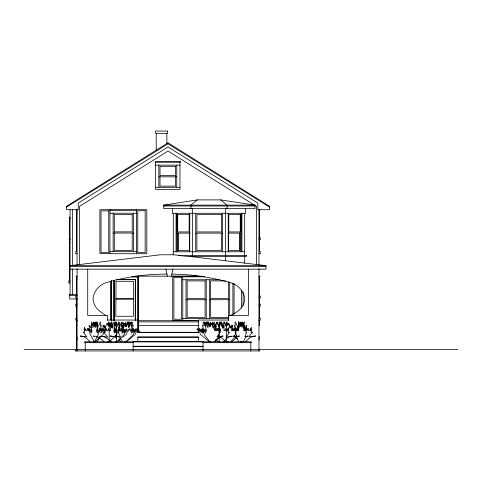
<?xml version="1.0" encoding="UTF-8"?>
<svg xmlns="http://www.w3.org/2000/svg" width="482" height="482" viewBox="0 0 482 482"><rect width="100%" height="100%" fill="white"/><g stroke="black" fill="none" stroke-linecap="round" stroke-linejoin="round"><path stroke-width="0.72" d="M95.213 341.943L94.117 341.244L90.134 334.43L89.67 332.068L88.417 329.272L88.501 328.507L91.411 333.17L90.628 329.429L91.02 329.266L91.972 331.465L91.11 326.187L91.116 325.416L91.586 326.025L91.598 321.801L93.014 327.856L93.339 321.904L94.611 326.808L94.858 322.566L95.177 325.097L95.659 323.386L96.141 325.844M209.001 325.223L209.965 326.808L210.273 322.566L210.935 325.097L211.929 323.386L213.767 328.103M241.482 325.748L241.108 326.808L240.867 322.566L240.548 325.097L240.066 323.386L239.18 328.103L238.21 325.055L238.367 330.501L237.963 330.532L237.234 328.236L237.228 330.785L236.499 330.049L235.686 327.561L236.252 330.857L235.517 329.339L235.837 332.261L235.427 332.49L235.102 332.122L237.054 336.906L233.439 336.014L235.168 336.466L236.969 338.497L238.68 341.714M238.289 326.187L238.289 325.416M115.939 298.346L115.819 316.27L133.544 316.27L133.544 281.289L116.054 281.289L115.939 298.346L133.544 298.346M97.454 326.543L97.509 325.055L97.189 326.296M240.06 324.874L240.241 321.904L240.759 324.585M100.123 330.507L100.202 329.339M129.634 326.025L129.929 323.512L129.622 321.801L128.917 324.326M206.724 324.874L207.14 321.904L208.375 324.585M244.302 328.134L244.609 325.416L244.133 326.025L244.127 321.801L243.579 324.326M93.876 325.097L94.159 322.566L94.617 326.808M217.014 323.067L217.153 322.109L219.298 327.013L219.708 322.777L220.045 324.332M224.353 322.856L224.485 321.904L226.63 326.808L227.04 322.566L227.727 325.097L228.757 323.386L230.661 328.103M238.337 330.507L238.506 329.339L236.939 330.857L238.144 327.561L236.409 330.049M207.64 322.856L207.778 321.904L208.598 323.952M209.965 324.29L210.381 322.566L210.929 325.097L211.755 323.386L213.285 328.103L214.942 325.055L214.677 330.501L215.376 330.532L216.623 328.236L216.635 330.785L217.894 330.049L219.286 327.561L218.316 330.857L219.575 329.339L219.027 332.261L219.732 332.49L220.292 332.122L216.936 336.906L223.154 336.014L220.178 336.466L217.081 338.497L214.141 341.714M123.29 324.567L123.79 323.386L124.784 325.097L125.344 322.566L125.76 326.808L127.947 321.904L128.507 327.856L130.941 321.801L131.357 323.512L130.959 326.025L131.773 325.416L131.779 326.187L130.303 331.465L131.929 329.266L132.61 329.429L131.267 333.17L136.261 328.507L136.406 329.272L134.261 332.068L133.46 334.43L126.609 341.244L125.356 341.708M234.842 330.785L234.83 328.236L233.27 330.532M241.904 323.952L242.38 321.904L242.585 324.874M93.857 324.121L94.159 322.566L94.37 326.808L95.484 321.904L95.767 327.856L97.009 321.801L97.021 326.025L97.436 325.416L97.436 326.187L96.683 331.465L97.515 329.266L97.858 329.429L97.177 333.17L99.72 328.507L99.792 329.272L98.292 334.43L94.803 341.244L93.845 341.943M115.813 325.398L116.186 323.512L115.662 321.801L114.493 324.326M171.447 276.174L172.905 269.173M125.115 324.121L125.447 322.566L125.947 326.808L127.103 325.223M221.136 323.512L221.545 321.801L223.136 326.085M91.267 327.121L90.959 328.103L89.122 325.055L89.417 330.501L88.646 330.532L87.266 328.236L87.26 330.785L85.868 330.049L84.338 327.561L85.404 330.857L84.013 329.339L84.621 332.261L83.844 332.49L83.223 332.122L86.929 336.906L80.066 336.014L83.35 336.466L86.766 338.497L90.014 341.714M131.905 330.092L133.195 326.187L133.189 325.416L132.213 326.025L132.689 323.512L132.189 321.801L131.056 324.326M122.705 330.303L124.043 326.392L124.043 325.627L123.024 326.236L123.519 323.717L123 322.006L121.826 324.537M220.491 329.11L219.828 330.857L220.497 329.899M92.183 324.567L92.64 323.386L93.098 324.338M127.35 324.585L128.58 321.904L129.254 326.892M110.396 325.223L111.926 321.904L112.541 326.218M118.247 324.163L119.265 322.109L119.964 327.103M113.264 326.049L112.396 328.314L110.324 325.266L110.661 330.712L109.788 330.742L108.227 328.447L108.221 330.995L106.649 330.26L104.913 327.772L106.118 331.062L104.552 329.543M243.476 341.714L244.977 338.497L246.555 336.466L248.067 336.014L244.904 336.906L246.615 332.122L245.965 332.261L246.248 329.339L245.603 330.857L246.097 327.561L245.392 330.049L244.748 330.785L244.742 328.236L244.109 330.532L243.753 330.501L243.886 325.055L243.042 328.103L242.265 323.386L241.844 325.097L241.566 322.566L241.108 326.808M246.682 330.471L247.218 328.507L245.971 330.76M97.039 341.714L99.654 337.484M214.767 326.917L215.767 325.055L215.448 330.501M220.907 324.549L221.425 323.597L222.973 327.326M231.354 327.543L232.734 325.055L232.402 330.501M219.316 330.049L219.985 328.899M242.169 325.097L243.085 323.386L244.766 328.103L246.597 325.055L246.302 330.501L247.073 330.532L248.453 328.236L248.465 330.785L249.851 330.049L251.387 327.561L250.321 330.857L251.706 329.339L251.104 332.261L251.881 332.49L252.502 332.122L248.796 336.906L255.659 336.014L252.375 336.466L248.959 338.497L245.712 341.714M132.899 331.996L134.195 329.429L133.375 329.266L131.905 330.995M216.659 329.959L217.792 328.236L217.966 329.808M123.741 332.206L125.085 329.64L124.236 329.477L122.711 331.206M132.893 330.471L133.297 329.875M94.972 326.278L97.027 321.904L97.653 327.856L100.334 321.801L100.792 323.512L100.358 326.025L101.256 325.416L101.256 326.187L99.629 331.465L101.425 329.266L102.178 329.429L100.696 333.17L106.209 328.507L106.365 329.272L103.998 332.068L103.112 334.43L95.556 341.244L93.478 341.943M132.387 330.2L133.586 328.507L133.695 329.272M235.945 333.466L233.475 336.906L239.578 336.014L236.656 336.466L233.619 338.497L230.727 341.714M109.998 325.748L109.203 326.808L109.197 324.29L108.679 322.566L108.143 325.097L107.329 323.386M117.337 325.959L116.536 327.013L116.536 324.5L116.017 322.777L115.331 325.308L114.818 324.549M219.051 335.9L218.165 336.906L220.401 336.641M223.395 341.925L226.281 338.701L229.318 336.677L232.24 336.225L226.136 337.111L229.432 332.333L228.884 332.701L228.191 332.472L228.727 329.543L227.492 331.062L228.444 327.772L227.076 330.26L225.841 330.995L225.835 328.447L224.606 330.742L223.919 330.712L224.184 325.266L222.551 328.314L221.057 323.597M235.216 336.906L236.59 335.4M214.797 341.714L218.34 338.497L220.822 337.141M224.389 341.925L225.437 341.003M231.728 341.714L236.686 337.822M120.916 338.689L117.596 341.455L115.584 342.051M122.573 337.31L126.139 334.641L127.14 332.279L129.815 329.483L129.64 328.718L124.26 332.96M197.325 199.885L163.735 205.133L163.735 208.628L254.978 208.628L254.978 205.133L220.648 199.885L197.325 199.885L190.914 205.133L190.914 208.628M134.05 332.339L138.593 328.507L138.762 329.272L136.183 332.068L135.219 334.43L126.971 341.244L124.38 342.039M240.506 341.943L241.603 341.244M124.705 342.081L126.392 341.244M108.076 341.943L109.926 341.244L116.65 334.43L117.433 332.068L119.542 329.272L119.403 328.507L114.499 333.17L115.819 329.429L115.15 329.266L113.547 331.465L114.999 326.187L114.993 325.416L114.198 326.025L114.583 323.512L114.174 321.801L111.788 327.856L111.234 321.904L109.089 326.808L108.679 322.566L107.998 325.097L106.962 323.386L105.064 328.103L102.991 325.055L103.323 330.501L102.455 330.532L100.895 328.236L100.883 330.785L99.31 330.049M116.029 341.919L117.259 341.455L123.982 334.641L124.772 332.279L126.874 329.483L126.736 328.718L121.832 333.381L123.151 329.64L122.482 329.477L120.886 331.676L122.338 326.392L122.332 325.627L121.53 326.236L121.922 323.717L121.512 322.006L119.126 328.067L118.572 322.109L116.427 327.013L116.017 322.777L115.481 325.308L114.668 323.597M107.576 342.039L110.258 341.244M97.021 332.49L97.9 332.261L97.213 329.339M234.294 329.266L233.541 329.429L233.692 330.212M235.861 336.828L237.15 336.683M166.917 274.023L154.421 274.397A228.95 228.95 0 0 0 113.873 280.5L106.89 282.428A19.34 19.34 0 0 0 93.032 297.997L93.189 300.334A16.689 16.689 0 0 0 99.503 311.047L105.642 315.379M155.638 165.157L179.979 165.157M158.843 176.816L176.767 176.816M155.638 187.311L179.979 187.311M163.735 205.133L254.978 205.133M163.735 206.007L254.978 206.007M66.582 207.085L168.025 143.841L269.462 207.085M77.078 210.291L76.204 210.291L76.204 209.712M109.926 210.291L136.599 210.291M258.967 210.291L259.846 210.291L259.846 209.712M76.638 213.207L77.078 213.207M109.926 213.207L136.599 213.207M258.967 213.207L259.406 213.207M189.378 214.46L177.503 214.46L177.503 231.95L189.378 231.95M228.589 214.46L240.47 214.46L240.47 231.95L228.589 231.95M70.083 217.219L69.203 217.219L69.203 217.804L70.083 217.804M70.083 219.28L69.643 219.28L69.643 239.006M69.643 222.467L69.498 217.804M113.131 233.029L133.394 233.029M190.173 233.113L176.49 233.113L176.49 213.291M195.722 233.113L222.539 233.113M228.155 233.113L241.476 233.113L241.476 213.291M258.967 237.692L260.28 237.692L260.28 239.735L258.967 239.735M70.083 239.006L69.203 239.006L69.203 239.59L70.083 239.59M69.643 242.506L70.083 242.506M189.818 250.604L177.936 250.604L177.936 233.113M228.155 250.604L240.03 250.604L240.03 233.113M77.078 251.688L75.764 251.688L75.764 253.725L77.078 253.725M109.926 251.688L136.599 251.688M173.279 251.773L244.693 251.773M258.967 251.688L260.28 251.688L260.28 253.725L258.967 253.725M109.926 253.58L99.87 253.58L99.87 209.712L146.799 209.712L146.799 253.725L109.926 253.725L109.926 209.712M180.557 255.514L173.279 254.773L160.428 254.773L70.083 265.678L265.968 265.678L265.968 269.173L70.083 269.173M190.089 256.478L265.968 265.678M70.083 266.552L265.968 266.552M77.078 276.174L76.204 276.174L76.204 276.752L77.078 276.752M134.96 276.174L197.807 276.174M258.967 276.174L259.846 276.174L259.846 276.752L258.967 276.752M200.741 276.252L172.725 276.252L172.725 320.416L182.786 320.416M131.99 276.752L138.063 276.752L138.063 330.971M182.786 276.837L204.482 276.837M131.99 276.903L137.912 276.903M116.891 279.397L135.436 279.397L135.436 320.506M116.999 279.542L135.291 279.542L135.231 320.566M76.638 279.668L77.078 279.668M117.24 279.668L135.231 279.668M258.967 279.668L259.406 279.668M182.786 279.753L219.202 279.753M70.083 280.982L68.769 280.982L68.769 283.024L70.083 283.024M225.552 280.916L210.616 280.916L210.616 298.551L228.54 298.551L228.54 281.651M77.078 294.303L69.354 294.303L69.354 295.466L77.078 295.466M77.078 295.99L75.764 295.99L75.764 298.033L77.078 298.033M258.967 295.99L260.28 295.99L260.28 298.033L258.967 298.033M77.078 298.967L69.643 298.967L69.643 295.466M115.933 299.22L133.544 299.22M77.078 299.491L76.204 299.491L76.204 300.075L77.078 300.075M185.992 299.72L206.242 299.72M209.453 299.72L229.703 299.72M76.638 302.991L77.078 302.991M77.078 304.154L75.764 304.154L75.764 306.197L77.078 306.197M258.967 304.154L260.28 304.154L260.28 306.197L258.967 306.197M77.078 318.144L75.764 318.144L75.764 320.187L77.078 320.187M258.967 318.144L260.28 318.144L260.28 320.187L258.967 320.187M182.786 318.518L228.956 318.518M107.576 320.042L137.888 320.042M228.655 320.042L198.337 320.042L198.337 332.574L137.888 332.574L137.912 276.752M198.494 320.56L182.786 320.56L182.786 276.252M77.078 320.705L76.349 320.705L76.349 321.874L77.078 321.874M138.647 320.705L198.512 320.705M258.967 320.705L259.696 320.705L259.696 321.874L258.967 321.874M138.647 321.874L198.512 321.874M76.638 325.368L77.078 325.368M138.647 325.368L198.512 325.368M258.967 325.368L259.406 325.368L259.406 321.874M137.593 330.971L139.81 330.971L139.81 332.285M137.593 332.285L198.349 332.285M137.804 337.243L198.337 337.243M77.078 339.864L76.783 336.364M258.967 339.864L259.262 336.364M133.14 341.804L84.603 341.804L84.603 342.678L133.14 342.678M203 341.804L251.387 341.804L251.387 342.678L203 342.678M133.14 341.907L203 341.907M133.14 346.275L203 346.275M133.14 346.57L203 346.57M77.078 349.191L76.493 349.191L76.493 350.938M258.967 349.191L259.551 349.191L259.551 350.938L75.325 350.938L75.325 349.631L77.078 349.631M24.1 349.558L457.9 349.558M171.881 274.101L181.768 274.397A228.95 228.95 0 0 1 222.347 280.5L230.92 282.874A19.593 19.593 0 0 1 244.778 297.997A15.701 15.701 0 0 1 237.861 311.053A28.577 28.577 0 0 1 230.547 315.379M93.4 336.093L95.34 336.316M96.641 336.46L97.93 336.611M99.22 336.755L100.509 336.906M116.813 336.816L110.071 336.014L113.656 336.466M93.49 336.105L94.978 336.285M228.143 342.039L225.462 341.244L218.274 335.261M220.135 342.051L218.123 341.455L215.912 339.611M210.694 341.84L208.748 341.244L200.506 334.43L199.542 332.068L196.957 329.272L197.132 328.507L203.145 333.17L201.524 329.429L202.344 329.266L204.308 331.465L202.53 326.187L202.53 325.416L203.512 326.025L203.036 323.512L203.537 321.801L205.483 326.085M236.222 332.49L235.529 332.261L236.066 329.339L234.83 330.857L235.782 327.561L234.415 330.049L233.18 330.785L233.168 328.236L231.944 330.532L231.258 330.501L231.523 325.055L229.89 328.103L228.396 323.386L227.582 325.097L227.04 322.566L226.528 324.29L226.522 326.808L223.793 321.904L223.094 327.856L220.057 321.801L219.539 323.512L220.033 326.025L219.021 325.416L219.015 326.187L220.852 331.465L218.822 329.266L217.972 329.429L218.135 330.212M240.861 341.473L242.241 341.943M209.116 341.244L210.995 341.943M225.799 341.244L227.643 341.943M218.46 341.455L219.696 341.919M210.453 341.798L209.333 341.244L204.223 334.43L203.627 332.068L202.03 329.272L202.133 328.507L205.856 333.17L204.856 329.429L205.362 329.266L206.579 331.465L205.477 326.187L205.483 325.416L206.085 326.025L205.79 323.512L206.103 321.801L207.917 327.856L208.332 321.904L209.965 326.808M96.46 336.466L100.322 338.497L103.992 341.714M114.276 336.804L116.758 338.159M254.388 205.043L168.025 151.065L79.41 206.447L79.41 264.552M254.978 205.41L256.635 206.447L256.635 264.54M115.222 329.899L114.385 329.339L114.541 330.507M240.922 341.244L241.88 341.943M220.648 199.885L227.058 205.133L227.058 208.628M213.978 328.977L215.653 330.387M111.33 341.925L107.661 338.701L103.799 336.677L100.087 336.225L107.841 337.111L103.654 332.333L104.353 332.701L105.233 332.472L104.721 330.718M118.897 339.876L120.922 341.714M203.229 332.339L199.458 328.507L199.319 329.272L201.464 332.068M236.457 337.755L237.518 338.75M234.74 330.056L235.644 330.995M115.788 334.9L116.674 335.9M209.001 325.748L209.772 326.808L210.273 322.566L210.682 325.097L211.303 323.386L211.61 324.567M122.645 341.714L120.452 338.497L118.144 336.466L115.927 336.014L120.56 336.906L118.06 332.122L118.476 332.49L119.006 332.261L118.596 329.339L119.53 330.857L118.813 327.561L119.849 330.049L120.789 330.785L120.795 328.236L121.723 330.532L122.247 330.501L122.048 325.055L123.284 328.103L124.422 323.386L125.037 325.097L125.447 322.566L125.76 326.808L127.387 321.904L127.489 322.856M89.833 329.899L89.477 329.339L89.544 330.507M116.409 330.049L114.734 327.561L115.897 330.857M100.346 329.899L100.895 330.857L100.346 329.11M103.473 329.959L102.552 328.236L102.546 330.785M215.249 327.085L215.755 328.067L216.46 322.109L219.183 327.013L219.19 324.5L219.708 322.777L219.973 324.332M204.199 330.056L203.79 329.266L203.109 329.429L203.241 330.212M216.195 327.085L214.207 322.006L213.803 323.717L214.092 325.603M214.737 326.296L212.719 322.006L212.201 323.717L212.574 325.603M100.491 328.32L101.033 329.477M111.541 325.266L112.625 327.748M105.287 327.543L104.202 325.055L104.377 328.037M123.964 323.386L124.38 324.338M205.724 324.326L204.784 321.801L204.368 323.512L204.663 325.398M240.048 325.223L238.692 321.904L238.072 327.856L235.385 321.801L234.927 323.512L235.367 326.025L234.469 325.416L234.463 326.187L235.644 330.092M97.575 327.561L97.918 328.597M241.024 325.748L241.349 326.808L241.566 322.566L241.868 324.121M219.316 331.996L219.653 333.17M114.71 331.092L115.041 332.261M165.91 269.173L167.368 276.174M238.952 323.067L238.71 321.801L238.602 324.766M111.583 326.007L111.673 327.501M116.704 325.416L116.71 326.187M259.406 210.291L259.406 251.688M259.406 276.752L259.406 295.99M259.406 297.43L259.406 304.154M259.406 305.57L259.406 318.144M258.967 209.712L258.967 265.022M258.967 268.763L258.967 350.938M250.809 342.678L250.809 350.938M248.477 269.173L248.477 315.379L228.655 315.379L228.655 320.524M245.567 208.628L245.567 213.291L172.399 213.291L172.399 208.628M244.693 213.291L244.693 255.514M244.693 256.478L244.693 263.082M243.115 292.026L243.115 305.54M241.916 213.291L241.916 251.773M241.464 290.062L241.464 308.112M241.042 233.113L241.042 251.773M240.247 214.46L240.247 231.95M239.813 233.113L239.813 250.604M234.077 283.289L234.077 314.131M232.908 283.476L232.908 314.794M229.703 281.97L229.703 315.535M228.805 214.46L228.805 231.95M228.54 299.72L228.54 317.355L210.616 317.355L210.616 299.72M228.372 233.113L228.372 250.604M228.233 213.291L228.233 251.773M226.528 321.801L226.528 341.714M225.745 255.514L225.745 256.478M225.57 208.628L225.57 213.291M225.456 213.291L225.456 255.514M225.456 256.478L225.456 260.732M222.539 213.291L222.539 251.773M221.371 233.113L221.371 250.604L196.885 250.604L196.885 233.113M219.19 322.006L219.19 341.925M209.453 279.753L209.453 318.518M206.242 279.753L206.242 318.518M205.079 299.72L205.079 317.355L187.155 317.355L187.155 299.72M203 350.938L203 341.611L133.14 341.611L133.14 350.938M198.337 341.611L198.337 336.948L137.804 336.948L137.804 341.611M195.722 213.291L195.722 251.773M192.517 213.291L192.517 255.514M192.396 208.628L192.396 213.291M192.222 255.514L192.222 256.478M189.739 213.291L189.739 251.773M189.601 233.113L189.601 250.604M189.161 214.46L189.161 231.95M185.992 279.753L185.992 318.518M179.979 162.241L179.979 189.348L155.638 189.348L155.638 162.241M178.159 233.113L178.159 250.604M177.719 214.46L177.719 231.95M176.93 233.113L176.93 251.773M176.767 165.157L176.767 187.311M176.057 213.291L176.057 251.773M175.605 176.816L175.605 186.142L160.006 186.142L160.006 176.816M173.279 213.291L173.279 254.773M166.85 133.394L166.85 143.546M158.843 165.157L158.843 187.311M156.21 133.394L156.21 150.197M138.647 276.174L138.647 330.971M136.599 209.712L136.599 253.725M133.394 213.207L133.394 251.688M132.225 233.029L132.225 250.52L114.3 250.52L114.3 233.029M116.536 322.006L116.536 341.455M114.24 280.416L114.24 320.566M114.071 280.289L114.071 320.536M113.927 280.144L113.927 320.506M113.131 213.207L113.131 251.688M111.39 280.657L111.39 320.458M111.246 280.518L111.246 320.458M110.661 281.368L110.661 319.964M109.197 321.801L109.197 341.244M107.576 320.524L107.576 315.379L87.718 315.379L87.718 269.173M85.236 342.678L85.236 350.938M77.078 209.712L77.078 265.022M77.078 268.763L77.078 350.938M76.638 210.291L76.638 251.688M76.638 276.752L76.638 295.99M76.638 298.906L76.638 349.631M72.414 209.712L72.414 265.769M72.414 268.763L72.414 294.303M70.083 209.712L70.083 294.303M69.643 239.59L69.643 280.982M168.025 142.811L66.582 206.212L66.582 209.712L78.241 209.712L78.241 203.049L168.025 146.938L257.804 203.049L257.804 209.712L269.462 209.712L269.462 206.212L168.025 142.811M167.429 131.062L155.626 131.062L155.626 133.394L167.429 133.394L167.429 131.062M180.413 161.657L155.198 161.657L155.198 162.241L180.413 162.241L180.413 161.657M175.605 166.32L160.006 166.32L160.006 175.647L175.605 175.647L175.605 166.32M145.148 210.73L137.762 210.73L137.762 252.562L145.148 252.562L145.148 210.73M108.757 210.875L101.033 210.875L101.033 252.417L108.757 252.417L108.757 210.875M132.225 214.376L114.3 214.376L114.3 231.866L132.225 231.866L132.225 214.376M221.371 214.46L196.885 214.46L196.885 231.95L221.371 231.95L221.371 214.46M246.441 255.514L178.786 255.514L188.287 256.478L246.441 256.478L246.441 255.514M181.618 277.421L173.894 277.421L173.894 319.247L181.618 319.247L181.618 277.421M205.079 280.916L187.155 280.916L187.155 298.551L205.079 298.551L205.079 280.916"/></g></svg>
